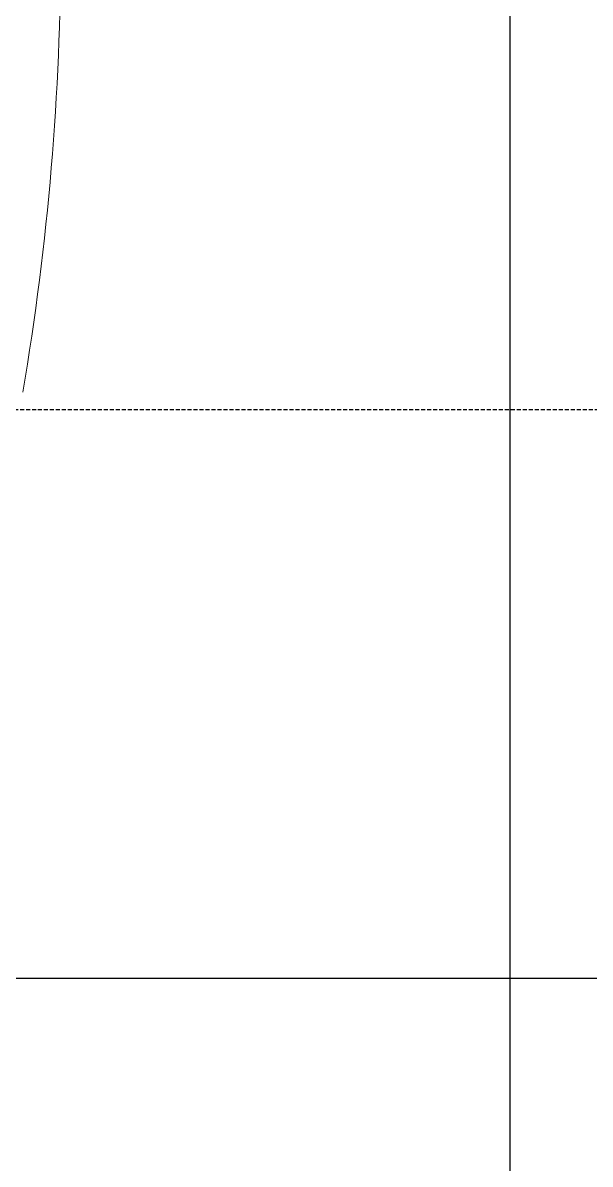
# Model space of a CAD drawing. Extents: x -12260 to 57327, y -29287 to 19916.
# Drawn here: x 38582.2 to 38807.9, y 6660.9 to 7115.3 of the extents above; entities that cross this region are included whole.
import ezdxf

# ---------------------------------------------------------------- set-up
doc = ezdxf.new("R2010")
doc.units = 0
doc.header["$LTSCALE"] = 0.25
doc.linetypes.add('DASHDOT', pattern=[25.4, 12.7, -6.35, 0, -6.35])
doc.linetypes.add('HIDDEN', pattern=[9.525, 6.35, -3.175])
doc.layers.add('01-First Floor-FUR$0$FALSE CEILING', color=251, linetype='Continuous')
for name, color, linetype, lineweight in [('01-First Floor-FUR$0$LOADING', 253, 'Continuous', 5), ('E-LITE-CLNG-CNDT', 6, 'DASHDOT', 35), ('E-POWR-FLOR-CNDT', 6, 'HIDDEN', 25)]:
    doc.layers.add(name, color=color, linetype=linetype, lineweight=lineweight)

# ---------------------------------------------------------------- blocks, each defined once
blk = doc.blocks.new('01-First Floor-FUR$0$GF21018-P')
at = {"color": 0}
blk.add_arc((-0.0001, -0.52948), 1.06948, 80.36712, 99.63288, dxfattribs=at)
blk = doc.blocks.new('01-First Floor-FUR')
at = {"layer": '01-First Floor-FUR$0$FALSE CEILING'}
blk.add_line((38776, 5535, -0.1), (38776, 8010, -0.1), dxfattribs=at)
at = {"layer": '01-First Floor-FUR$0$FALSE CEILING', "linetype": 'Continuous'}
blk.add_line((35376, 6735), (39376, 6735), dxfattribs=at)
at = {"layer": '01-First Floor-FUR$0$LOADING'}
blk.add_line((38776, 5535, -0.1), (38776, 8010, -0.1), dxfattribs=at)
at = {"layer": '01-First Floor-FUR$0$LOADING', "extrusion": (-7.77426e-06, 2.24021e-05, 1), "xscale": 1000, "yscale": 1000, "zscale": 1000, "rotation": 269.9985892449479}
blk.add_blockref('01-First Floor-FUR$0$GF21018-P', (38057.27, 7147.12, -0.26), dxfattribs=at)

msp = doc.modelspace()

# ---------------------------------------------------------------- linework, layer by layer
at = {"layer": 'E-POWR-FLOR-CNDT', "elevation": -0.1}
msp.add_lwpolyline([(35499.74, 6961.35), (39087.09, 6961.35, 0.198912), (39157.8, 6990.64), (39252.26, 7085.09)], format="xyb", dxfattribs=at)

# ---------------------------------------------------------------- block references
at = {"layer": 'E-LITE-CLNG-CNDT'}
msp.add_blockref('01-First Floor-FUR', (0, 0), dxfattribs=at)

doc.saveas('drawing.dxf')
